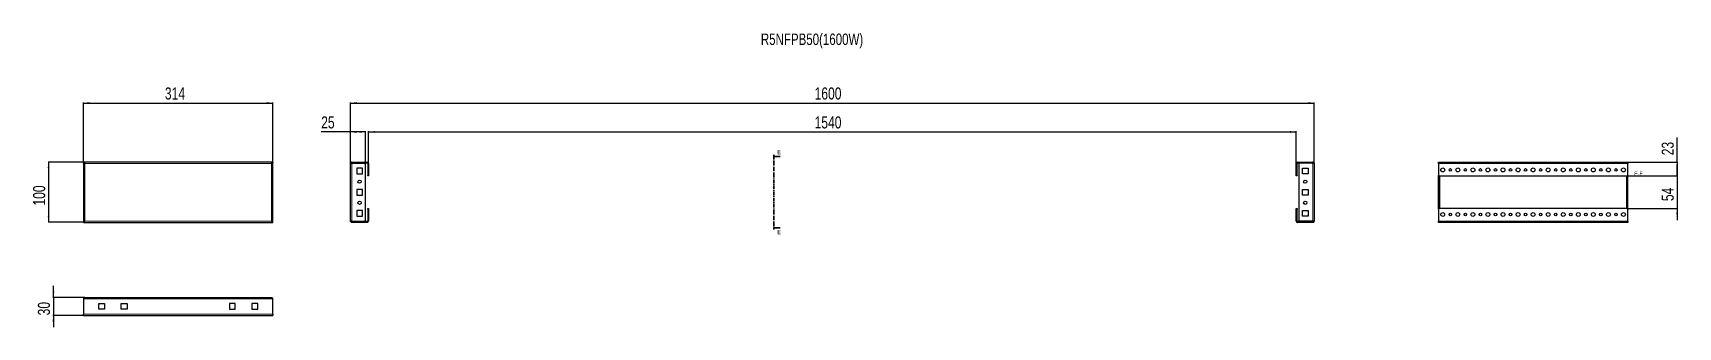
# Model space of a CAD drawing. Header units: millimetres. Extents: x -64 to 2667, y -1492 to 547.
# Drawn here: x -64 to 2667, y 59 to 547 of the extents above.
import ezdxf

# ---------------------------------------------------------------- set-up
doc = ezdxf.new("R2010")
doc.units = ezdxf.units.MM
doc.linetypes.add('CENTER', pattern=[10.16, 6.35, -1.27, 1.27, -1.27])
doc.layers.add('FORMAT', color=7, linetype='Continuous')
doc.styles.add('SLDTEXTSTYLE0', font='TXT', dxfattribs={"width": 0.75})
doc.dimstyles.new('SLDDIMSTYLE0', dxfattribs={"dimtxt": 20, "dimasz": 10, "dimexe": 0, "dimexo": 0.0625, "dimgap": 5, "dimtad": 2, "dimdec": 1, "dimrnd": 1e-09, "dimzin": 12, "dimdsep": 46, "dimtxsty": 'SLDTEXTSTYLE0', "dimsah": 1, "dimcen": 0.09, "dimadec": 0, "dimazin": 3, "dimtfac": 1, "dimtofl": 0, "dimtmove": 0, "dimatfit": 3, "dimfxl": 0, "dimfrac": 2, "dimtolj": 1, "dimtzin": 12, "dimarcsym": 0})
doc.dimstyles.new('SLDDIMSTYLE1', dxfattribs={"dimtxt": 20, "dimasz": 10, "dimexe": 0, "dimexo": 0.0625, "dimgap": 5, "dimtad": 2, "dimdec": 1, "dimrnd": 1e-09, "dimzin": 12, "dimdsep": 46, "dimtxsty": 'SLDTEXTSTYLE0', "dimsah": 1, "dimcen": 0.09, "dimadec": 0, "dimazin": 3, "dimtfac": 1, "dimtmove": 0, "dimatfit": 0, "dimfxl": 0, "dimfrac": 2, "dimtolj": 1, "dimtzin": 12, "dimarcsym": 0})

# ---------------------------------------------------------------- blocks, each defined once
blk = doc.blocks.new('_D')
at = {"layer": 'FORMAT'}
for p, q in [((20.2, 330.6), (20.2, 431.6)), ((20.2, 430.6), (334.2, 430.6)), ((334.2, 330.6), (334.2, 431.6))]:
    blk.add_line(p, q, dxfattribs=at)
for points in [[(20.2, 430.6), (30.2, 429), (30.2, 432.1)], [(334.2, 430.6), (324.2, 432.1), (324.2, 429)]]:
    blk.add_solid(points, dxfattribs=at)
at = {"layer": 'FORMAT', "insert": (155.1, 456.4), "char_height": 20, "attachment_point": 1, "style": 'SLDTEXTSTYLE0'}
blk.add_mtext('314', dxfattribs=at)
blk = doc.blocks.new('_D_1')
at = {"layer": 'FORMAT'}
for p, q in [((20.2, 332.6), (-38.9, 332.6)), ((-37.9, 332.6), (-37.9, 232.6)), ((20.2, 232.6), (-38.9, 232.6))]:
    blk.add_line(p, q, dxfattribs=at)
for points in [[(-37.9, 332.6), (-39.5, 322.6), (-36.4, 322.6)], [(-37.9, 232.6), (-36.4, 242.6), (-39.5, 242.6)]]:
    blk.add_solid(points, dxfattribs=at)
at = {"layer": 'FORMAT', "insert": (-63.7, 260.4), "char_height": 20, "attachment_point": 1, "rotation": 90, "style": 'SLDTEXTSTYLE0'}
blk.add_mtext('100', dxfattribs=at)
blk = doc.blocks.new('_D_2')
at = {"layer": 'FORMAT'}
for p, q in [((463.4, 330.5), (463.4, 431.6)), ((463.4, 430.6), (2063.4, 430.6)), ((2063.4, 330.5), (2063.4, 431.6))]:
    blk.add_line(p, q, dxfattribs=at)
for points in [[(463.4, 430.6), (473.4, 429), (473.4, 432.1)], [(2063.4, 430.6), (2053.4, 432.1), (2053.4, 429)]]:
    blk.add_solid(points, dxfattribs=at)
at = {"layer": 'FORMAT', "insert": (1233.8, 456.4), "char_height": 20, "attachment_point": 1, "style": 'SLDTEXTSTYLE0'}
blk.add_mtext('1600', dxfattribs=at)
blk = doc.blocks.new('_D_3')
at = {"layer": 'FORMAT'}
for p, q in [((493.4, 330.5), (493.4, 383.6)), ((493.4, 382.6), (2033.4, 382.6)), ((2033.4, 330.5), (2033.4, 383.6))]:
    blk.add_line(p, q, dxfattribs=at)
for points in [[(493.4, 382.6), (503.4, 381), (503.4, 384.1)], [(2033.4, 382.6), (2023.4, 384.1), (2023.4, 381)]]:
    blk.add_solid(points, dxfattribs=at)
at = {"layer": 'FORMAT', "insert": (1233.8, 408.4), "char_height": 20, "attachment_point": 1, "style": 'SLDTEXTSTYLE0'}
blk.add_mtext('1540', dxfattribs=at)
blk = doc.blocks.new('_D_4')
at = {"layer": 'FORMAT'}
for p, q in [((463.4, 382.6), (414.6, 382.6)), ((463.4, 330.5), (463.4, 383.6)), ((488.4, 382.6), (463.4, 382.6)), ((488.4, 330.6), (488.4, 383.6))]:
    blk.add_line(p, q, dxfattribs=at)
for points in [[(463.4, 382.6), (473.4, 381), (473.4, 384.1)], [(488.4, 382.6), (478.4, 384.1), (478.4, 381)]]:
    blk.add_solid(points, dxfattribs=at)
at = {"layer": 'FORMAT', "insert": (414.6, 408.4), "char_height": 20, "attachment_point": 1, "style": 'SLDTEXTSTYLE0'}
blk.add_mtext('25', dxfattribs=at)
blk = doc.blocks.new('_D_5')
at = {"layer": 'FORMAT'}
for p, q in [((-29.9, 108), (-29.9, 127.3)), ((22.3, 108), (-30.9, 108)), ((-29.9, 108), (-29.9, 78)), ((20.2, 78), (-30.9, 78)), ((-29.9, 78), (-29.9, 58.8))]:
    blk.add_line(p, q, dxfattribs=at)
for points in [[(-29.9, 108), (-28.4, 118), (-31.5, 118)], [(-29.9, 78), (-31.5, 68), (-28.4, 68)]]:
    blk.add_solid(points, dxfattribs=at)
at = {"layer": 'FORMAT', "insert": (-55.7, 78.2), "char_height": 20, "attachment_point": 1, "rotation": 90, "style": 'SLDTEXTSTYLE0'}
blk.add_mtext('30', dxfattribs=at)
blk = doc.blocks.new('_D_6')
at = {"layer": 'FORMAT'}
for p, q in [((2665.9, 309.6), (2665.9, 328.8)), ((2582.8, 309.6), (2666.9, 309.6)), ((2665.9, 309.6), (2665.9, 255.6)), ((2582.8, 255.6), (2666.9, 255.6)), ((2665.9, 255.6), (2665.9, 236.3))]:
    blk.add_line(p, q, dxfattribs=at)
for points in [[(2665.9, 309.6), (2667.5, 319.6), (2664.4, 319.6)], [(2665.9, 255.6), (2664.4, 245.6), (2667.5, 245.6)]]:
    blk.add_solid(points, dxfattribs=at)
at = {"layer": 'FORMAT', "insert": (2640.2, 267.8), "char_height": 20, "attachment_point": 1, "rotation": 90, "style": 'SLDTEXTSTYLE0'}
blk.add_mtext('54', dxfattribs=at)
blk = doc.blocks.new('_D_7')
at = {"layer": 'FORMAT'}
for p, q in [((2665.9, 332.6), (2665.9, 373.3)), ((2583.8, 332.6), (2666.9, 332.6)), ((2665.9, 332.6), (2665.9, 309.6)), ((2582.8, 309.6), (2666.9, 309.6))]:
    blk.add_line(p, q, dxfattribs=at)
for points in [[(2665.9, 332.6), (2664.4, 322.6), (2667.5, 322.6)], [(2665.9, 309.6), (2667.5, 319.6), (2664.4, 319.6)]]:
    blk.add_solid(points, dxfattribs=at)
at = {"layer": 'FORMAT', "insert": (2640.2, 343.8), "char_height": 20, "attachment_point": 1, "rotation": 90, "style": 'SLDTEXTSTYLE0'}
blk.add_mtext('23', dxfattribs=at)

msp = doc.modelspace()

# ---------------------------------------------------------------- linework, layer by layer
at = {"color": 7, "linetype": 'Continuous', "lineweight": 25}
for p, q in [((20.22, 331.07), (20.22, 332.57)), ((334.22, 332.57), (20.22, 332.57)), ((20.22, 331.07), (20.22, 330.57)), ((20.22, 330.57), (20.22, 234.57)), ((20.22, 330.57), (21.72, 330.57)), ((334.22, 330.57), (332.72, 330.57)), ((334.22, 332.57), (334.22, 331.07)), ((334.22, 330.57), (334.22, 331.07)), ((334.22, 234.57), (334.22, 330.57)), ((463.37, 234.67), (463.37, 330.47)), ((465.47, 332.57), (465.47, 331.07)), ((465.47, 332.57), (491.27, 332.57)), ((465.47, 331.07), (491.27, 331.07)), ((465.47, 330.57), (488.37, 330.57)), ((488.37, 234.57), (488.37, 330.57)), ((491.87, 330.47), (491.87, 310.57)), ((493.37, 330.47), (493.37, 310.57)), ((2033.37, 310.57), (2033.37, 330.47)), ((2034.87, 310.57), (2034.87, 330.47)), ((2035.47, 332.57), (2061.27, 332.57)), ((2035.47, 331.07), (2061.27, 331.07)), ((2038.37, 234.57), (2038.37, 330.57)), ((2061.27, 330.57), (2038.37, 330.57)), ((2061.27, 331.07), (2061.27, 332.57)), ((2063.37, 330.47), (2063.37, 234.67)), ((2269.78, 330.47), (2269.78, 332.57)), ((2269.78, 332.57), (2583.78, 332.57)), ((2269.78, 330.47), (2269.78, 310.57)), ((2583.78, 332.57), (2583.78, 330.47)), ((2583.78, 310.57), (2583.78, 330.47)), ((473.62, 322.32), (473.62, 312.82)), ((483.12, 322.32), (473.62, 322.32)), ((473.62, 312.82), (483.12, 312.82)), ((483.12, 312.82), (483.12, 322.32)), ((491.87, 310.57), (493.37, 310.57)), ((491.87, 309.57), (491.87, 310.57)), ((493.37, 309.57), (491.87, 309.57)), ((493.37, 310.57), (493.37, 309.57)), ((2033.37, 310.57), (2034.87, 310.57)), ((2033.37, 309.57), (2033.37, 310.57)), ((2034.87, 309.57), (2033.37, 309.57)), ((2034.87, 310.57), (2034.87, 309.57)), ((2043.62, 322.32), (2053.12, 322.32)), ((2043.62, 312.82), (2043.62, 322.32)), ((2053.12, 312.82), (2043.62, 312.82)), ((2053.12, 322.32), (2053.12, 312.82)), ((2269.78, 310.57), (2270.78, 309.57)), ((2269.78, 254.57), (2269.78, 310.57)), ((2270.78, 309.57), (2582.78, 309.57)), ((2271.28, 255.57), (2271.28, 309.57)), ((2582.28, 255.57), (2582.28, 309.57)), ((2582.78, 309.57), (2583.78, 310.57)), ((2583.78, 254.57), (2583.78, 310.57)), ((473.62, 287.32), (473.62, 277.82)), ((483.12, 287.32), (473.62, 287.32)), ((473.62, 277.82), (483.12, 277.82)), ((483.12, 277.82), (483.12, 287.32)), ((2043.62, 287.32), (2053.12, 287.32)), ((2043.62, 277.82), (2043.62, 287.32)), ((2053.12, 277.82), (2043.62, 277.82)), ((2053.12, 287.32), (2053.12, 277.82)), ((483.12, 252.32), (473.62, 252.32)), ((473.62, 252.32), (473.62, 242.82)), ((483.12, 242.82), (483.12, 252.32)), ((491.87, 255.57), (493.37, 255.57)), ((491.87, 254.57), (491.87, 255.57)), ((493.37, 254.57), (491.87, 254.57)), ((491.87, 254.57), (491.87, 234.67)), ((493.37, 255.57), (493.37, 254.57)), ((493.37, 254.57), (493.37, 234.67)), ((2033.37, 255.57), (2034.87, 255.57)), ((2033.37, 254.57), (2033.37, 255.57)), ((2034.87, 254.57), (2033.37, 254.57)), ((2033.37, 234.67), (2033.37, 254.57)), ((2034.87, 255.57), (2034.87, 254.57)), ((2034.87, 234.67), (2034.87, 254.57)), ((2043.62, 252.32), (2053.12, 252.32)), ((2043.62, 242.82), (2043.62, 252.32)), ((2053.12, 252.32), (2053.12, 242.82)), ((2270.78, 255.57), (2269.78, 254.57)), ((2269.78, 254.57), (2269.78, 234.67)), ((2582.78, 255.57), (2270.78, 255.57)), ((2583.78, 254.57), (2582.78, 255.57)), ((2583.78, 234.67), (2583.78, 254.57)), ((21.72, 234.57), (20.22, 234.57)), ((20.22, 234.57), (20.22, 234.07)), ((20.22, 234.07), (20.22, 232.57)), ((20.22, 232.57), (334.22, 232.57)), ((332.72, 234.57), (334.22, 234.57)), ((334.22, 234.07), (334.22, 234.57)), ((334.22, 232.57), (334.22, 234.07)), ((465.47, 234.57), (488.37, 234.57)), ((465.47, 232.57), (465.47, 234.07)), ((491.27, 234.07), (465.47, 234.07)), ((491.27, 232.57), (465.47, 232.57)), ((473.62, 242.82), (483.12, 242.82)), ((2061.27, 234.07), (2035.47, 234.07)), ((2061.27, 232.57), (2035.47, 232.57)), ((2061.27, 234.57), (2038.37, 234.57)), ((2053.12, 242.82), (2043.62, 242.82)), ((2061.27, 234.07), (2061.27, 232.57)), ((2269.78, 232.57), (2269.78, 234.67)), ((2583.78, 232.57), (2269.78, 232.57)), ((2583.78, 234.67), (2583.78, 232.57)), ((20.22, 105.92), (20.22, 80.12)), ((22.32, 108.02), (332.12, 108.02)), ((45.22, 97.77), (54.72, 97.77)), ((45.22, 88.27), (45.22, 97.77)), ((54.72, 88.27), (45.22, 88.27)), ((54.72, 97.77), (54.72, 88.27)), ((82.72, 97.77), (92.22, 97.77)), ((82.72, 88.27), (82.72, 97.77)), ((92.22, 88.27), (82.72, 88.27)), ((92.22, 97.77), (92.22, 88.27)), ((271.72, 97.77), (262.22, 97.77)), ((262.22, 97.77), (262.22, 88.27)), ((262.22, 88.27), (271.72, 88.27)), ((271.72, 88.27), (271.72, 97.77)), ((299.72, 97.77), (299.72, 88.27)), ((309.22, 97.77), (299.72, 97.77)), ((299.72, 88.27), (309.22, 88.27)), ((309.22, 88.27), (309.22, 97.77)), ((334.22, 80.12), (334.22, 105.92)), ((20.22, 78.02), (20.22, 80.12)), ((20.22, 78.02), (334.22, 78.02)), ((334.22, 80.12), (334.22, 78.02))]:
    msp.add_line(p, q, dxfattribs=at)
at = {"color": 8, "linetype": 'Continuous', "lineweight": 18}
for p, q in [((332.12, 330.47), (22.32, 330.47)), ((22.32, 330.47), (22.32, 234.67)), ((332.12, 234.67), (332.12, 330.47)), ((465.47, 234.57), (465.47, 330.57)), ((491.27, 331.07), (491.27, 332.57)), ((491.87, 330.47), (493.37, 330.47)), ((2034.87, 330.47), (2033.37, 330.47)), ((2035.47, 331.07), (2035.47, 332.57)), ((2061.27, 330.57), (2061.27, 234.57)), ((2269.78, 330.47), (2583.78, 330.47)), ((2271.88, 255.57), (2271.88, 309.57)), ((2581.68, 309.57), (2581.68, 255.57)), ((22.32, 234.67), (332.12, 234.67)), ((491.27, 234.07), (491.27, 232.57)), ((491.87, 234.67), (493.37, 234.67)), ((2034.87, 234.67), (2033.37, 234.67)), ((2035.47, 234.07), (2035.47, 232.57)), ((2583.78, 234.67), (2269.78, 234.67)), ((20.22, 105.92), (334.22, 105.92)), ((20.22, 80.12), (334.22, 80.12))]:
    msp.add_line(p, q, dxfattribs=at)
at = {"color": 7, "linetype": 'CENTER', "lineweight": 35}
msp.add_line((1166.27, 344.57), (1166.27, 220.56), dxfattribs=at)
at = {"color": 7, "linetype": 'Continuous', "lineweight": 35}
for p, q in [((1176.91, 341.57), (1166.27, 341.57)), ((1176.91, 223.56), (1166.27, 223.56))]:
    msp.add_line(p, q, dxfattribs=at)
at = {"color": 7, "linetype": 'Continuous', "lineweight": 25}
for centre, radius in [((478.37, 300.07), 2.75), ((2048.37, 300.07), 2.75), ((2276.78, 319.57), 3.25), ((2289.28, 319.57), 2.1), ((2301.78, 319.57), 3.25), ((2314.28, 319.57), 2.1), ((2326.78, 319.57), 3.25), ((2339.28, 319.57), 2.1), ((2351.78, 319.57), 3.25), ((2364.28, 319.57), 2.1), ((2376.78, 319.57), 3.25), ((2389.28, 319.57), 2.1), ((2401.78, 319.57), 3.25), ((2414.28, 319.57), 2.1), ((2426.78, 319.57), 3.25), ((2439.28, 319.57), 2.1), ((2451.78, 319.57), 3.25), ((2464.28, 319.57), 2.1), ((2476.78, 319.57), 3.25), ((2489.28, 319.57), 2.1), ((2501.78, 319.57), 3.25), ((2514.28, 319.57), 2.1), ((2526.78, 319.57), 3.25), ((2539.28, 319.57), 2.1), ((2551.78, 319.57), 3.25), ((2564.28, 319.57), 2.1), ((2576.78, 319.57), 3.25), ((478.37, 265.07), 2.75), ((2048.37, 265.07), 2.75), ((2276.78, 245.57), 3.25), ((2289.28, 245.57), 2.1), ((2301.78, 245.57), 3.25), ((2314.28, 245.57), 2.1), ((2326.78, 245.57), 3.25), ((2339.28, 245.57), 2.1), ((2351.78, 245.57), 3.25), ((2364.28, 245.57), 2.1), ((2376.78, 245.57), 3.25), ((2389.28, 245.57), 2.1), ((2401.78, 245.57), 3.25), ((2414.28, 245.57), 2.1), ((2426.78, 245.57), 3.25), ((2439.28, 245.57), 2.1), ((2451.78, 245.57), 3.25), ((2464.28, 245.57), 2.1), ((2476.78, 245.57), 3.25), ((2489.28, 245.57), 2.1), ((2501.78, 245.57), 3.25), ((2514.28, 245.57), 2.1), ((2526.78, 245.57), 3.25), ((2539.28, 245.57), 2.1), ((2551.78, 245.57), 3.25), ((2564.28, 245.57), 2.1), ((2576.78, 245.57), 3.25)]:
    msp.add_circle(centre, radius, dxfattribs=at)
for centre, radius, start, end in [((491.27, 330.47), 2.1, 0, 90), ((491.27, 330.47), 0.6, 0, 90), ((2035.47, 330.47), 2.1, 90, 180), ((2035.47, 330.47), 0.6, 90, 180), ((491.27, 234.67), 0.6, 270, 360), ((491.27, 234.67), 2.1, 270, 0), ((2035.47, 234.67), 2.1, 180, 270), ((2035.47, 234.67), 0.6, 180, 270)]:
    msp.add_arc(centre, radius, start, end, dxfattribs=at)
for points, knots in [([(22.32, 330.47), (22.14, 330.75), (21.78, 331.31), (21.25, 332.01), (20.73, 332.48), (20.38, 332.54), (20.22, 332.57)], [0, 0, 0, 0, 0.25475266, 0.50964469, 0.7645377, 1, 1, 1, 1]), ([(22.32, 330.47), (22.14, 330.55), (21.77, 330.71), (21.08, 330.98), (20.56, 331.03), (20.22, 331.07)], [0, 0, 0, 0, 0.2598775, 0.5197391, 1, 1, 1, 1]), ([(2063.37, 330.47), (2063.34, 330.75), (2063.27, 331.31), (2062.77, 332.01), (2062.07, 332.48), (2061.53, 332.54), (2061.27, 332.57)], [0, 0, 0, 0, 0.25475266, 0.50964469, 0.7645377, 1, 1, 1, 1]), ([(2061.87, 330.47), (2061.86, 330.55), (2061.84, 330.71), (2061.65, 330.98), (2061.42, 331.03), (2061.27, 331.07)], [0, 0, 0, 0, 0.2598775, 0.5197391, 1, 1, 1, 1]), ([(332.12, 108.02), (332.3, 107.99), (332.65, 107.92), (333.19, 107.42), (333.71, 106.72), (334.06, 106.18), (334.22, 105.92)], [0, 0, 0, 0, 0.2547527, 0.5096447, 0.7645377, 1, 1, 1, 1])]:
    msp.add_open_spline(points, degree=3, knots=knots, dxfattribs=at)
for points in [[(20.22, 330.57), (20.25, 330.56), (20.31, 330.54), (20.8, 330.52), (21.49, 330.49), (22.04, 330.47), (22.32, 330.47)], [(334.22, 332.57), (334.04, 332.53), (333.69, 332.47), (333.17, 331.99), (332.64, 331.29), (332.29, 330.74), (332.12, 330.47)], [(334.22, 331.07), (333.87, 331.03), (333.17, 330.95), (332.47, 330.63), (332.12, 330.47)], [(332.12, 330.47), (332.39, 330.47), (332.95, 330.49), (333.64, 330.52), (334.13, 330.54), (334.19, 330.56), (334.22, 330.57)], [(465.47, 332.57), (465.2, 332.53), (464.65, 332.47), (463.95, 331.99), (463.47, 331.29), (463.4, 330.74), (463.37, 330.47)], [(463.37, 330.47), (463.4, 330.47), (463.47, 330.49), (463.95, 330.52), (464.65, 330.54), (465.2, 330.56), (465.47, 330.57)], [(465.47, 331.07), (465.31, 331.03), (464.99, 330.95), (464.91, 330.63), (464.87, 330.47)], [(2061.27, 330.57), (2061.55, 330.56), (2062.1, 330.54), (2062.79, 330.52), (2063.28, 330.49), (2063.34, 330.47), (2063.37, 330.47)], [(20.22, 234.07), (20.57, 234.1), (21.27, 234.18), (21.97, 234.5), (22.32, 234.67)], [(20.22, 232.57), (20.39, 232.6), (20.74, 232.66), (21.27, 233.15), (21.79, 233.84), (22.14, 234.39), (22.32, 234.67)], [(22.32, 234.67), (22.04, 234.66), (21.49, 234.64), (20.8, 234.62), (20.31, 234.59), (20.25, 234.57), (20.22, 234.57)], [(332.12, 234.67), (332.29, 234.39), (332.64, 233.84), (333.17, 233.15), (333.69, 232.66), (334.04, 232.6), (334.22, 232.57)], [(332.12, 234.67), (332.47, 234.5), (333.17, 234.18), (333.87, 234.1), (334.22, 234.07)], [(334.22, 234.57), (334.19, 234.57), (334.13, 234.59), (333.64, 234.62), (332.95, 234.64), (332.39, 234.66), (332.12, 234.67)], [(465.47, 234.57), (465.2, 234.57), (464.65, 234.59), (463.95, 234.62), (463.47, 234.64), (463.4, 234.66), (463.37, 234.67)], [(463.37, 234.67), (463.4, 234.39), (463.47, 233.84), (463.95, 233.15), (464.65, 232.66), (465.2, 232.6), (465.47, 232.57)], [(464.87, 234.67), (464.91, 234.5), (464.99, 234.18), (465.31, 234.1), (465.47, 234.07)], [(2061.27, 234.07), (2061.43, 234.1), (2061.76, 234.18), (2061.83, 234.5), (2061.87, 234.67)], [(2061.27, 232.57), (2061.55, 232.6), (2062.1, 232.66), (2062.79, 233.15), (2063.28, 233.84), (2063.34, 234.39), (2063.37, 234.67)], [(2063.37, 234.67), (2063.34, 234.66), (2063.28, 234.64), (2062.79, 234.62), (2062.1, 234.59), (2061.55, 234.57), (2061.27, 234.57)], [(20.22, 105.92), (20.39, 106.19), (20.74, 106.75), (21.27, 107.44), (21.79, 107.92), (22.14, 107.99), (22.32, 108.02)]]:
    msp.add_open_spline(points, degree=3, dxfattribs=at)
at = {"color": 7, "linetype": 'Continuous', "lineweight": 35}
for points in [[(1166.27, 341.57), (1173.27, 340.45), (1173.27, 342.69)], [(1166.27, 223.56), (1173.27, 222.44), (1173.27, 224.68)]]:
    msp.add_solid(points, dxfattribs=at)

# ---------------------------------------------------------------- texts
at = {"color": 7, "linetype": 'Continuous', "char_height": 7, "attachment_point": 1, "style": 'SLDTEXTSTYLE0'}
for insert in [(1171.91, 352.67), (1171.91, 219.87)]:
    msp.add_mtext('E', dxfattribs=dict(at, insert=insert))
at = {"layer": 'FORMAT', "style": 'SLDTEXTSTYLE0'}
for s, insert, char_height, attachment_point in [('R5NFPB50(1600W)', (1144.63, 545.87), 19.05, 1), ('E-E', (2601.8, 316.84), 7, 2)]:
    msp.add_mtext(s, dxfattribs=dict(at, insert=insert, char_height=char_height, attachment_point=attachment_point))

# ---------------------------------------------------------------- dimensions: what is measured, and where the dimension line sits
at = {"layer": 'FORMAT'}
for base, p1, p2, picture, middle in [((334.22, 430.57), (20.22, 330.57), (334.22, 330.57), '_D', (177.22, 430.57)), ((463.37, 382.57), (488.37, 330.57), (463.37, 330.47), '_D_4', (429.37, 382.57))]:
    dim = msp.add_linear_dim(base=base, p1=p1, p2=p2, dimstyle='SLDDIMSTYLE0', dxfattribs=at)
    dim.commit()
    dim.dimension.update_dxf_attribs({"geometry": picture, "text_midpoint": middle, "dimtype": 160})
for base, p1, p2, angle, dimstyle, picture, middle in [((2063.37, 430.57), (463.37, 330.47), (2063.37, 330.47), 0, 'SLDDIMSTYLE0', '_D_2', (1263.37, 430.57)), ((2033.37, 382.57), (493.37, 330.47), (2033.37, 330.47), 0, 'SLDDIMSTYLE0', '_D_3', (1263.37, 382.57)), ((2665.95, 309.57), (2583.78, 332.57), (2582.78, 309.57), 90, 'SLDDIMSTYLE0', '_D_7', (2665.95, 358.57)), ((-37.95, 232.57), (20.22, 332.57), (20.22, 232.57), 90, 'SLDDIMSTYLE0', '_D_1', (-37.95, 282.57)), ((2665.95, 255.57), (2582.78, 309.57), (2582.78, 255.57), 90, 'SLDDIMSTYLE1', '_D_6', (2665.95, 282.57)), ((-29.95, 78.02), (22.32, 108.02), (20.22, 78.02), 90, 'SLDDIMSTYLE1', '_D_5', (-29.95, 93.02))]:
    dim = msp.add_linear_dim(base=base, p1=p1, p2=p2, angle=angle, dimstyle=dimstyle, dxfattribs=at)
    dim.commit()
    dim.dimension.update_dxf_attribs({"geometry": picture, "text_midpoint": middle, "dimtype": 160})

doc.saveas('drawing.dxf')
